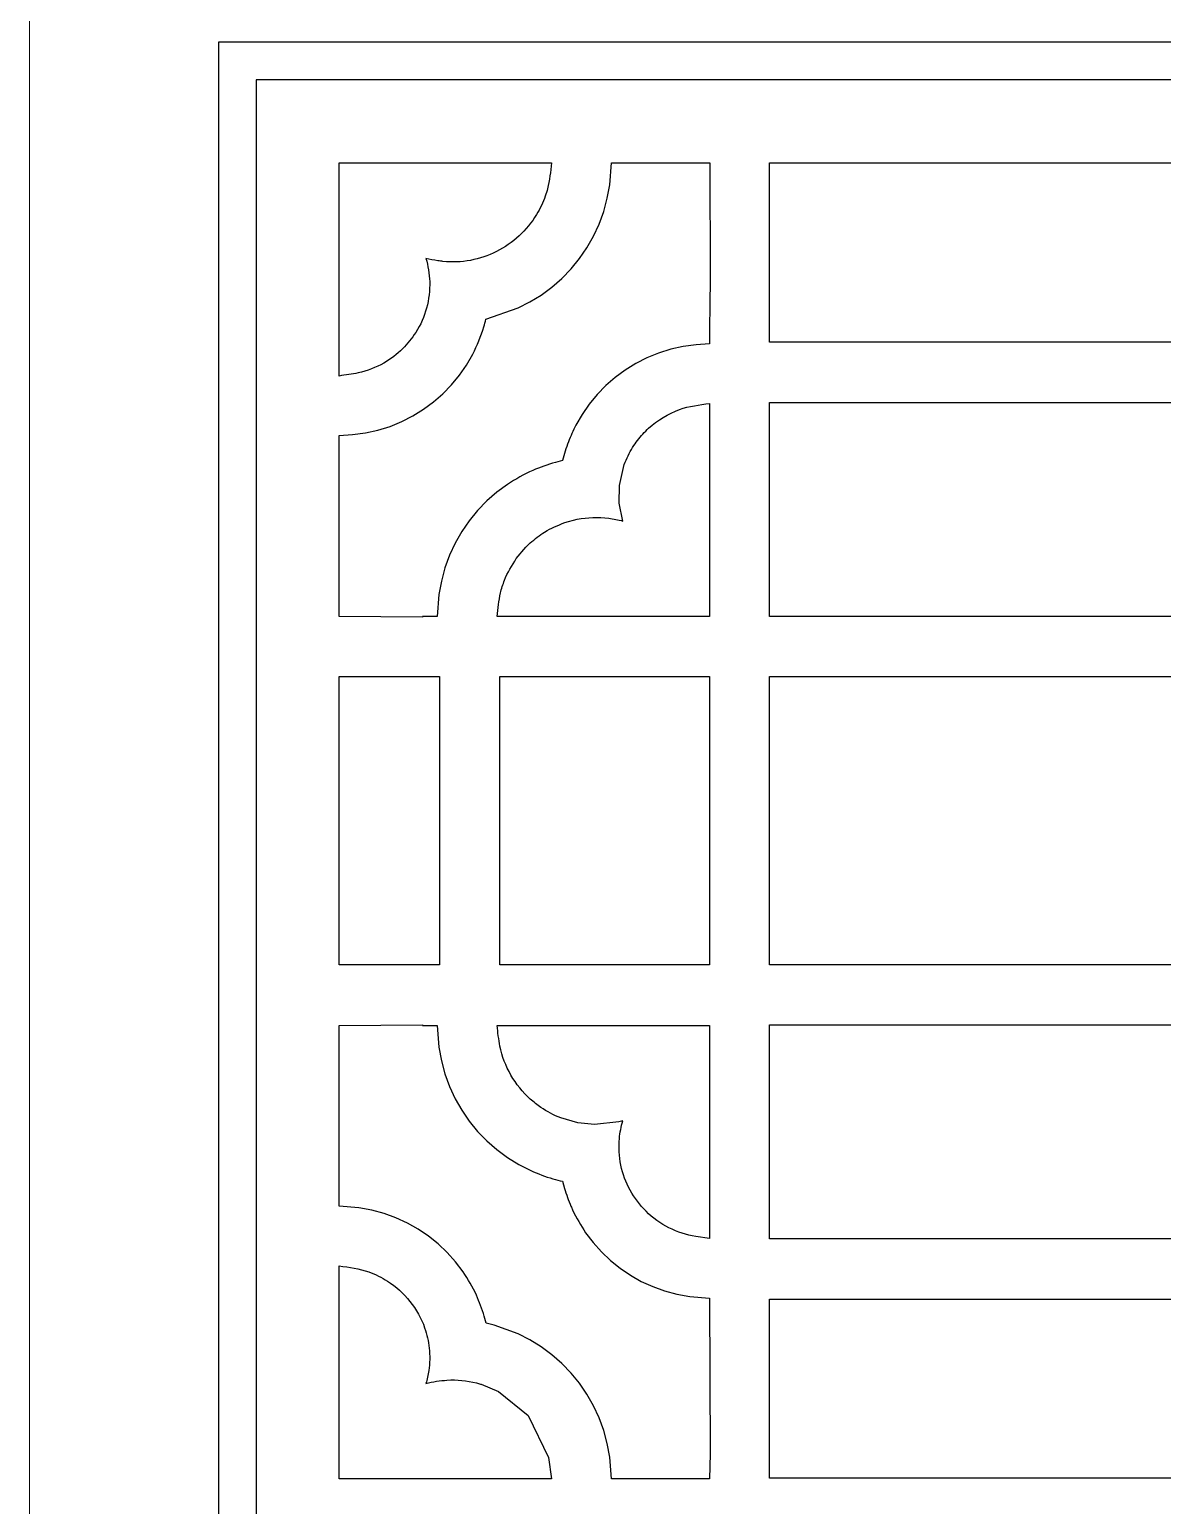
# Model space of a CAD drawing. Header units: centimetres. Extents: x 8.9 to 20.4, y -9.5 to 9.5.
# Drawn here: x 14.934 to 17.648, y 2.737 to 6.273 of the extents above; entities that cross this region are included whole.
import ezdxf

# ---------------------------------------------------------------- set-up
doc = ezdxf.new("R2010")
doc.units = ezdxf.units.CM
doc.header["$MEASUREMENT"] = 0
doc.layers.add('layer 1', color=7, linetype='Continuous')

msp = doc.modelspace()

# ---------------------------------------------------------------- linework, layer by layer
at = {"layer": 'layer 1', "color": 250, "lineweight": 9}
msp.add_open_spline([(20.36245, 9.5), (20.36245, 9.5), (20.36245, -9.5), (20.36245, -9.5), (20.36245, -9.5), (20.36245, -9.5), (14.93387, -9.5), (14.93387, -9.5), (14.93387, -9.5), (14.93387, -9.5), (14.93387, 9.5), (14.93387, 9.5), (14.93387, 9.5), (14.93387, 9.5), (20.36245, 9.5), (20.36245, 9.5)], degree=3, knots=[0, 0, 0, 0, 0.2, 0.2, 0.2, 0.2, 0.4, 0.4, 0.4, 0.4, 0.6, 0.6, 0.6, 0.6, 1, 1, 1, 1], dxfattribs=at)
at = {"layer": 'layer 1', "color": 250}
for points, knots in [([(15.38628, 6.24286), (15.38628, 6.24286), (19.91009, 6.24286), (19.91009, 6.24286), (19.91009, 6.24286), (19.91009, 6.24286), (19.91009, -5.51905), (19.91009, -5.51905), (19.91009, -5.51905), (19.91009, -5.51905), (15.38628, -5.51905), (15.38628, -5.51905), (15.38628, -5.51905), (15.38628, -5.51905), (15.38628, 6.24286), (15.38628, 6.24286)], [0, 0, 0, 0, 0.2, 0.2, 0.2, 0.2, 0.4, 0.4, 0.4, 0.4, 0.6, 0.6, 0.6, 0.6, 1, 1, 1, 1]), ([(15.8926, 5.66909), (15.8926, 5.66909), (15.8926, 5.66909), (15.8926, 5.66909), (15.8926, 5.66909), (15.89195, 5.68795), (15.88864, 5.70675), (15.88362, 5.72492), (15.88362, 5.72492), (15.89302, 5.72226), (15.9026, 5.72046), (15.91223, 5.719), (15.91223, 5.719), (15.91629, 5.71841), (15.92034, 5.71789), (15.92444, 5.71745), (15.92444, 5.71745), (15.96829, 5.71298), (16.01314, 5.72121), (16.05246, 5.74112), (16.05246, 5.74112), (16.09207, 5.76128), (16.12543, 5.79175), (16.14845, 5.8298), (16.14845, 5.8298), (16.15701, 5.84398), (16.16413, 5.85843), (16.16956, 5.87408), (16.16956, 5.87408), (16.17157, 5.87982), (16.17335, 5.8856), (16.17493, 5.89146), (16.17493, 5.89146), (16.18024, 5.91171), (16.18205, 5.93261), (16.18463, 5.95334), (16.18463, 5.95334), (16.18463, 5.95334), (15.67578, 5.95334), (15.67578, 5.95334), (15.67578, 5.95334), (15.67578, 5.95334), (15.67578, 5.44305), (15.67578, 5.44305), (15.67578, 5.44305), (15.69101, 5.44538), (15.70636, 5.44724), (15.72142, 5.45046), (15.72142, 5.45046), (15.7432, 5.45533), (15.76325, 5.46325), (15.78268, 5.47416), (15.78268, 5.47416), (15.79951, 5.48377), (15.81424, 5.49496), (15.82792, 5.50867), (15.82792, 5.50867), (15.83969, 5.52055), (15.85013, 5.53357), (15.85923, 5.54756), (15.85923, 5.54756), (15.88233, 5.5833), (15.8937, 5.62663), (15.8926, 5.66909)], [0, 0, 0, 0, 0.0588235, 0.0588235, 0.0588235, 0.0588235, 0.1176471, 0.1176471, 0.1176471, 0.1176471, 0.1764706, 0.1764706, 0.1764706, 0.1764706, 0.2352941, 0.2352941, 0.2352941, 0.2352941, 0.2941176, 0.2941176, 0.2941176, 0.2941176, 0.3529412, 0.3529412, 0.3529412, 0.3529412, 0.4117647, 0.4117647, 0.4117647, 0.4117647, 0.4705882, 0.4705882, 0.4705882, 0.4705882, 0.5294118, 0.5294118, 0.5294118, 0.5294118, 0.5882353, 0.5882353, 0.5882353, 0.5882353, 0.6470588, 0.6470588, 0.6470588, 0.6470588, 0.7058824, 0.7058824, 0.7058824, 0.7058824, 0.7647059, 0.7647059, 0.7647059, 0.7647059, 0.8235294, 0.8235294, 0.8235294, 0.8235294, 0.8823529, 0.8823529, 0.8823529, 0.8823529, 1, 1, 1, 1]), ([(15.8752, 4.86575), (15.8752, 4.86575), (15.8752, 4.86575), (15.8752, 4.86575), (15.8752, 4.86575), (15.8752, 4.86575), (15.87572, 4.86724), (15.87572, 4.86724), (15.87572, 4.86724), (15.87572, 4.86724), (15.91023, 4.86724), (15.91023, 4.86724), (15.91023, 4.86724), (15.91023, 4.86724), (15.91486, 4.91933), (15.91486, 4.91933), (15.91486, 4.91933), (15.91486, 4.91933), (15.92065, 4.95177), (15.92065, 4.95177), (15.92065, 4.95177), (15.92065, 4.95177), (15.92911, 4.9832), (15.92911, 4.9832), (15.92911, 4.9832), (15.92911, 4.9832), (15.94017, 5.01349), (15.94017, 5.01349), (15.94017, 5.01349), (15.94017, 5.01349), (15.95363, 5.04255), (15.95363, 5.04255), (15.95363, 5.04255), (15.95363, 5.04255), (15.96943, 5.07022), (15.96943, 5.07022), (15.96943, 5.07022), (15.96943, 5.07022), (15.98745, 5.09638), (15.98745, 5.09638), (15.98745, 5.09638), (15.98745, 5.09638), (16.00749, 5.12092), (16.00749, 5.12092), (16.00749, 5.12092), (16.00749, 5.12092), (16.02948, 5.1437), (16.02948, 5.1437), (16.02948, 5.1437), (16.02948, 5.1437), (16.05329, 5.16459), (16.05329, 5.16459), (16.05329, 5.16459), (16.05329, 5.16459), (16.07879, 5.18347), (16.07879, 5.18347), (16.07879, 5.18347), (16.09848, 5.19566), (16.11816, 5.20793), (16.13956, 5.21693), (16.13956, 5.21693), (16.15724, 5.22435), (16.17512, 5.23109), (16.19368, 5.23598), (16.19368, 5.23598), (16.19368, 5.23598), (16.21089, 5.24042), (16.21089, 5.24042), (16.21089, 5.24042), (16.21515, 5.25574), (16.21928, 5.27048), (16.22499, 5.2853), (16.22499, 5.2853), (16.23028, 5.29889), (16.23638, 5.3121), (16.24282, 5.32518), (16.24282, 5.32518), (16.24282, 5.32518), (16.25793, 5.3512), (16.25793, 5.3512), (16.25793, 5.3512), (16.25793, 5.3512), (16.27494, 5.37569), (16.27494, 5.37569), (16.27494, 5.37569), (16.27494, 5.37569), (16.29387, 5.39866), (16.29387, 5.39866), (16.29387, 5.39866), (16.29387, 5.39866), (16.3146, 5.42), (16.3146, 5.42), (16.3146, 5.42), (16.3146, 5.42), (16.337, 5.43959), (16.337, 5.43959), (16.337, 5.43959), (16.337, 5.43959), (16.36097, 5.4573), (16.36097, 5.4573), (16.36097, 5.4573), (16.36097, 5.4573), (16.38638, 5.47305), (16.38638, 5.47305), (16.38638, 5.47305), (16.38638, 5.47305), (16.41309, 5.48669), (16.41309, 5.48669), (16.41309, 5.48669), (16.41309, 5.48669), (16.44105, 5.49812), (16.44105, 5.49812), (16.44105, 5.49812), (16.44105, 5.49812), (16.47007, 5.50723), (16.47007, 5.50723), (16.47007, 5.50723), (16.47007, 5.50723), (16.5001, 5.51389), (16.5001, 5.51389), (16.5001, 5.51389), (16.5001, 5.51389), (16.53117, 5.51803), (16.53117, 5.51803), (16.53117, 5.51803), (16.53117, 5.51803), (16.56277, 5.52013), (16.56277, 5.52013), (16.56277, 5.52013), (16.56311, 5.57305), (16.5638, 5.62594), (16.56456, 5.67886), (16.56456, 5.67886), (16.56456, 5.67886), (16.56356, 5.95334), (16.56356, 5.95334), (16.56356, 5.95334), (16.56356, 5.95334), (16.32845, 5.95334), (16.32845, 5.95334), (16.32845, 5.95334), (16.32845, 5.95334), (16.3238, 5.90124), (16.3238, 5.90124), (16.3238, 5.90124), (16.3238, 5.90124), (16.31803, 5.86881), (16.31803, 5.86881), (16.31803, 5.86881), (16.31803, 5.86881), (16.30955, 5.83737), (16.30955, 5.83737), (16.30955, 5.83737), (16.30955, 5.83737), (16.29851, 5.80708), (16.29851, 5.80708), (16.29851, 5.80708), (16.29851, 5.80708), (16.28505, 5.77802), (16.28505, 5.77802), (16.28505, 5.77802), (16.28505, 5.77802), (16.26923, 5.75036), (16.26923, 5.75036), (16.26923, 5.75036), (16.26923, 5.75036), (16.25123, 5.72419), (16.25123, 5.72419), (16.25123, 5.72419), (16.25123, 5.72419), (16.23119, 5.69966), (16.23119, 5.69966), (16.23119, 5.69966), (16.23119, 5.69966), (16.20917, 5.67687), (16.20917, 5.67687), (16.20917, 5.67687), (16.20917, 5.67687), (16.18539, 5.65599), (16.18539, 5.65599), (16.18539, 5.65599), (16.18539, 5.65599), (16.15989, 5.6371), (16.15989, 5.6371), (16.15989, 5.6371), (16.15989, 5.6371), (16.13282, 5.62035), (16.13282, 5.62035), (16.13282, 5.62035), (16.13282, 5.62035), (16.10479, 5.6061), (16.10479, 5.6061), (16.10479, 5.6061), (16.10479, 5.6061), (16.02741, 5.57907), (16.02741, 5.57907), (16.02741, 5.57907), (16.02577, 5.57304), (16.02417, 5.56699), (16.02243, 5.561), (16.02243, 5.561), (16.01581, 5.53827), (16.00637, 5.5166), (15.99586, 5.49543), (15.99586, 5.49543), (15.99586, 5.49543), (15.98075, 5.46938), (15.98075, 5.46938), (15.98075, 5.46938), (15.98075, 5.46938), (15.96371, 5.44488), (15.96371, 5.44488), (15.96371, 5.44488), (15.96371, 5.44488), (15.94479, 5.42191), (15.94479, 5.42191), (15.94479, 5.42191), (15.94479, 5.42191), (15.92406, 5.40057), (15.92406, 5.40057), (15.92406, 5.40057), (15.92406, 5.40057), (15.90165, 5.38098), (15.90165, 5.38098), (15.90165, 5.38098), (15.90165, 5.38098), (15.8777, 5.36327), (15.8777, 5.36327), (15.8777, 5.36327), (15.8777, 5.36327), (15.85232, 5.34753), (15.85232, 5.34753), (15.85232, 5.34753), (15.85232, 5.34753), (15.82561, 5.33388), (15.82561, 5.33388), (15.82561, 5.33388), (15.82561, 5.33388), (15.79765, 5.32244), (15.79765, 5.32244), (15.79765, 5.32244), (15.79765, 5.32244), (15.76861, 5.31334), (15.76861, 5.31334), (15.76861, 5.31334), (15.76861, 5.31334), (15.73858, 5.30668), (15.73858, 5.30668), (15.73858, 5.30668), (15.73858, 5.30668), (15.70748, 5.30255), (15.70748, 5.30255), (15.70748, 5.30255), (15.70748, 5.30255), (15.67578, 5.30041), (15.67578, 5.30041), (15.67578, 5.30041), (15.67578, 5.30041), (15.67578, 4.86724), (15.67578, 4.86724), (15.67578, 4.86724), (15.67578, 4.86724), (15.8752, 4.86575), (15.8752, 4.86575)], [0, 0, 0, 0, 0.0149254, 0.0149254, 0.0149254, 0.0149254, 0.0298507, 0.0298507, 0.0298507, 0.0298507, 0.0447761, 0.0447761, 0.0447761, 0.0447761, 0.0597015, 0.0597015, 0.0597015, 0.0597015, 0.0746269, 0.0746269, 0.0746269, 0.0746269, 0.0895522, 0.0895522, 0.0895522, 0.0895522, 0.1044776, 0.1044776, 0.1044776, 0.1044776, 0.119403, 0.119403, 0.119403, 0.119403, 0.1343284, 0.1343284, 0.1343284, 0.1343284, 0.1492537, 0.1492537, 0.1492537, 0.1492537, 0.1641791, 0.1641791, 0.1641791, 0.1641791, 0.1791045, 0.1791045, 0.1791045, 0.1791045, 0.1940299, 0.1940299, 0.1940299, 0.1940299, 0.2089552, 0.2089552, 0.2089552, 0.2089552, 0.2238806, 0.2238806, 0.2238806, 0.2238806, 0.238806, 0.238806, 0.238806, 0.238806, 0.2537313, 0.2537313, 0.2537313, 0.2537313, 0.2686567, 0.2686567, 0.2686567, 0.2686567, 0.2835821, 0.2835821, 0.2835821, 0.2835821, 0.2985075, 0.2985075, 0.2985075, 0.2985075, 0.3134328, 0.3134328, 0.3134328, 0.3134328, 0.3283582, 0.3283582, 0.3283582, 0.3283582, 0.3432836, 0.3432836, 0.3432836, 0.3432836, 0.358209, 0.358209, 0.358209, 0.358209, 0.3731343, 0.3731343, 0.3731343, 0.3731343, 0.3880597, 0.3880597, 0.3880597, 0.3880597, 0.4029851, 0.4029851, 0.4029851, 0.4029851, 0.4179104, 0.4179104, 0.4179104, 0.4179104, 0.4328358, 0.4328358, 0.4328358, 0.4328358, 0.4477612, 0.4477612, 0.4477612, 0.4477612, 0.4626866, 0.4626866, 0.4626866, 0.4626866, 0.4776119, 0.4776119, 0.4776119, 0.4776119, 0.4925373, 0.4925373, 0.4925373, 0.4925373, 0.5074627, 0.5074627, 0.5074627, 0.5074627, 0.5223881, 0.5223881, 0.5223881, 0.5223881, 0.5373134, 0.5373134, 0.5373134, 0.5373134, 0.5522388, 0.5522388, 0.5522388, 0.5522388, 0.5671642, 0.5671642, 0.5671642, 0.5671642, 0.5820896, 0.5820896, 0.5820896, 0.5820896, 0.5970149, 0.5970149, 0.5970149, 0.5970149, 0.6119403, 0.6119403, 0.6119403, 0.6119403, 0.6268657, 0.6268657, 0.6268657, 0.6268657, 0.641791, 0.641791, 0.641791, 0.641791, 0.6567164, 0.6567164, 0.6567164, 0.6567164, 0.6716418, 0.6716418, 0.6716418, 0.6716418, 0.6865672, 0.6865672, 0.6865672, 0.6865672, 0.7014925, 0.7014925, 0.7014925, 0.7014925, 0.7164179, 0.7164179, 0.7164179, 0.7164179, 0.7313433, 0.7313433, 0.7313433, 0.7313433, 0.7462687, 0.7462687, 0.7462687, 0.7462687, 0.761194, 0.761194, 0.761194, 0.761194, 0.7761194, 0.7761194, 0.7761194, 0.7761194, 0.7910448, 0.7910448, 0.7910448, 0.7910448, 0.8059701, 0.8059701, 0.8059701, 0.8059701, 0.8208955, 0.8208955, 0.8208955, 0.8208955, 0.8358209, 0.8358209, 0.8358209, 0.8358209, 0.8507463, 0.8507463, 0.8507463, 0.8507463, 0.8656716, 0.8656716, 0.8656716, 0.8656716, 0.880597, 0.880597, 0.880597, 0.880597, 0.8955224, 0.8955224, 0.8955224, 0.8955224, 0.9104478, 0.9104478, 0.9104478, 0.9104478, 0.9253731, 0.9253731, 0.9253731, 0.9253731, 0.9402985, 0.9402985, 0.9402985, 0.9402985, 0.9552239, 0.9552239, 0.9552239, 0.9552239, 0.9701493, 0.9701493, 0.9701493, 0.9701493, 1, 1, 1, 1]), ([(16.70707, 5.52417), (16.70707, 5.52417), (16.70707, 5.52417), (16.70707, 5.52417), (16.70707, 5.52417), (16.70707, 5.52417), (18.58928, 5.52417), (18.58928, 5.52417), (18.58928, 5.52417), (18.58928, 5.52417), (18.58928, 5.95334), (18.58928, 5.95334), (18.58928, 5.95334), (18.58928, 5.95334), (16.70707, 5.95334), (16.70707, 5.95334), (16.70707, 5.95334), (16.70707, 5.95334), (16.70707, 5.52417), (16.70707, 5.52417)], [0, 0, 0, 0, 0.1666667, 0.1666667, 0.1666667, 0.1666667, 0.3333333, 0.3333333, 0.3333333, 0.3333333, 0.5, 0.5, 0.5, 0.5, 0.6666667, 0.6666667, 0.6666667, 0.6666667, 1, 1, 1, 1]), ([(16.39067, 5.28889), (16.39067, 5.28889), (16.39067, 5.28889), (16.39067, 5.28889), (16.39067, 5.28889), (16.38647, 5.28335), (16.38247, 5.27771), (16.37871, 5.2719), (16.37871, 5.2719), (16.3705, 5.25902), (16.3644, 5.24547), (16.35869, 5.23138), (16.35869, 5.23138), (16.35869, 5.23138), (16.34692, 5.18039), (16.34692, 5.18039), (16.34692, 5.18039), (16.34692, 5.18039), (16.3468, 5.13858), (16.3468, 5.13858), (16.3468, 5.13858), (16.3468, 5.13858), (16.35506, 5.09555), (16.35506, 5.09555), (16.35506, 5.09555), (16.34417, 5.09881), (16.33278, 5.10071), (16.32149, 5.1022), (16.32149, 5.1022), (16.29629, 5.10542), (16.27101, 5.10488), (16.24601, 5.09997), (16.24601, 5.09997), (16.24601, 5.09997), (16.21641, 5.09208), (16.21641, 5.09208), (16.21641, 5.09208), (16.19973, 5.08489), (16.18317, 5.07888), (16.16789, 5.06925), (16.16789, 5.06925), (16.15569, 5.06149), (16.1444, 5.05264), (16.13348, 5.04318), (16.13348, 5.04318), (16.13348, 5.04318), (16.12266, 5.03302), (16.12266, 5.03302), (16.12266, 5.03302), (16.12266, 5.03302), (16.09998, 5.00588), (16.09998, 5.00588), (16.09998, 5.00588), (16.09007, 4.98884), (16.07865, 4.9723), (16.07176, 4.95379), (16.07176, 4.95379), (16.06814, 4.94389), (16.06444, 4.9336), (16.06223, 4.9233), (16.06223, 4.9233), (16.05832, 4.90474), (16.05636, 4.88607), (16.05394, 4.86724), (16.05394, 4.86724), (16.05394, 4.86724), (16.56287, 4.86724), (16.56287, 4.86724), (16.56287, 4.86724), (16.56287, 4.86724), (16.56287, 5.37758), (16.56287, 5.37758), (16.56287, 5.37758), (16.53894, 5.37389), (16.51428, 5.37125), (16.49143, 5.36276), (16.49143, 5.36276), (16.46378, 5.35226), (16.43876, 5.33828), (16.41702, 5.31802), (16.41702, 5.31802), (16.40749, 5.30893), (16.3988, 5.29927), (16.39067, 5.28889)], [0, 0, 0, 0, 0.0454545, 0.0454545, 0.0454545, 0.0454545, 0.0909091, 0.0909091, 0.0909091, 0.0909091, 0.1363636, 0.1363636, 0.1363636, 0.1363636, 0.1818182, 0.1818182, 0.1818182, 0.1818182, 0.2272727, 0.2272727, 0.2272727, 0.2272727, 0.2727273, 0.2727273, 0.2727273, 0.2727273, 0.3181818, 0.3181818, 0.3181818, 0.3181818, 0.3636364, 0.3636364, 0.3636364, 0.3636364, 0.4090909, 0.4090909, 0.4090909, 0.4090909, 0.4545455, 0.4545455, 0.4545455, 0.4545455, 0.5, 0.5, 0.5, 0.5, 0.5454545, 0.5454545, 0.5454545, 0.5454545, 0.5909091, 0.5909091, 0.5909091, 0.5909091, 0.6363636, 0.6363636, 0.6363636, 0.6363636, 0.6818182, 0.6818182, 0.6818182, 0.6818182, 0.7272727, 0.7272727, 0.7272727, 0.7272727, 0.7727273, 0.7727273, 0.7727273, 0.7727273, 0.8181818, 0.8181818, 0.8181818, 0.8181818, 0.8636364, 0.8636364, 0.8636364, 0.8636364, 0.9090909, 0.9090909, 0.9090909, 0.9090909, 1, 1, 1, 1]), ([(18.58928, 5.37997), (18.58928, 5.37997), (18.58928, 5.37997), (18.58928, 5.37997), (18.58928, 5.37997), (18.58928, 5.37997), (16.70707, 5.37997), (16.70707, 5.37997), (16.70707, 5.37997), (16.70707, 5.37997), (16.70707, 4.86724), (16.70707, 4.86724), (16.70707, 4.86724), (16.70707, 4.86724), (18.58928, 4.86724), (18.58928, 4.86724), (18.58928, 4.86724), (18.58928, 4.86724), (18.58928, 5.37997), (18.58928, 5.37997)], [0, 0, 0, 0, 0.1666667, 0.1666667, 0.1666667, 0.1666667, 0.3333333, 0.3333333, 0.3333333, 0.3333333, 0.5, 0.5, 0.5, 0.5, 0.6666667, 0.6666667, 0.6666667, 0.6666667, 1, 1, 1, 1]), ([(15.67578, 4.03286), (15.67578, 4.03286), (15.67578, 4.03286), (15.67578, 4.03286), (15.67578, 4.03286), (15.67578, 4.03286), (15.91638, 4.03286), (15.91638, 4.03286), (15.91638, 4.03286), (15.91638, 4.03286), (15.91638, 4.72303), (15.91638, 4.72303), (15.91638, 4.72303), (15.91638, 4.72303), (15.67578, 4.72303), (15.67578, 4.72303), (15.67578, 4.72303), (15.67578, 4.72303), (15.67578, 4.03286), (15.67578, 4.03286)], [0, 0, 0, 0, 0.1666667, 0.1666667, 0.1666667, 0.1666667, 0.3333333, 0.3333333, 0.3333333, 0.3333333, 0.5, 0.5, 0.5, 0.5, 0.6666667, 0.6666667, 0.6666667, 0.6666667, 1, 1, 1, 1]), ([(16.06058, 4.03286), (16.06058, 4.03286), (16.06058, 4.03286), (16.06058, 4.03286), (16.06058, 4.03286), (16.06058, 4.03286), (16.56287, 4.03286), (16.56287, 4.03286), (16.56287, 4.03286), (16.56287, 4.03286), (16.56287, 4.72303), (16.56287, 4.72303), (16.56287, 4.72303), (16.56287, 4.72303), (16.06058, 4.72303), (16.06058, 4.72303), (16.06058, 4.72303), (16.06058, 4.72303), (16.06058, 4.03286), (16.06058, 4.03286)], [0, 0, 0, 0, 0.1666667, 0.1666667, 0.1666667, 0.1666667, 0.3333333, 0.3333333, 0.3333333, 0.3333333, 0.5, 0.5, 0.5, 0.5, 0.6666667, 0.6666667, 0.6666667, 0.6666667, 1, 1, 1, 1]), ([(16.70707, 4.03286), (16.70707, 4.03286), (16.70707, 4.03286), (16.70707, 4.03286), (16.70707, 4.03286), (16.70707, 4.03286), (18.58928, 4.03286), (18.58928, 4.03286), (18.58928, 4.03286), (18.58928, 4.03286), (18.58928, 4.72303), (18.58928, 4.72303), (18.58928, 4.72303), (18.58928, 4.72303), (16.70707, 4.72303), (16.70707, 4.72303), (16.70707, 4.72303), (16.70707, 4.72303), (16.70707, 4.03286), (16.70707, 4.03286)], [0, 0, 0, 0, 0.1666667, 0.1666667, 0.1666667, 0.1666667, 0.3333333, 0.3333333, 0.3333333, 0.3333333, 0.5, 0.5, 0.5, 0.5, 0.6666667, 0.6666667, 0.6666667, 0.6666667, 1, 1, 1, 1]), ([(16.23109, 3.45417), (16.23109, 3.45417), (16.23109, 3.45417), (16.23109, 3.45417), (16.23109, 3.45417), (16.22514, 3.46822), (16.21975, 3.48242), (16.21555, 3.49714), (16.21555, 3.49714), (16.21555, 3.49714), (16.21093, 3.51399), (16.21093, 3.51399), (16.21093, 3.51399), (16.20323, 3.51596), (16.19554, 3.51783), (16.18788, 3.51998), (16.18788, 3.51998), (16.16961, 3.52522), (16.15198, 3.53212), (16.1345, 3.53961), (16.1345, 3.53961), (16.1345, 3.53961), (16.10584, 3.55418), (16.10584, 3.55418), (16.10584, 3.55418), (16.10584, 3.55418), (16.07879, 3.57092), (16.07879, 3.57092), (16.07879, 3.57092), (16.07879, 3.57092), (16.05329, 3.58981), (16.05329, 3.58981), (16.05329, 3.58981), (16.05329, 3.58981), (16.02948, 3.61071), (16.02948, 3.61071), (16.02948, 3.61071), (16.02948, 3.61071), (16.00749, 3.63348), (16.00749, 3.63348), (16.00749, 3.63348), (16.00749, 3.63348), (15.98745, 3.65802), (15.98745, 3.65802), (15.98745, 3.65802), (15.98745, 3.65802), (15.96943, 3.68419), (15.96943, 3.68419), (15.96943, 3.68419), (15.96943, 3.68419), (15.95363, 3.71186), (15.95363, 3.71186), (15.95363, 3.71186), (15.95363, 3.71186), (15.94017, 3.7409), (15.94017, 3.7409), (15.94017, 3.7409), (15.94017, 3.7409), (15.92911, 3.77121), (15.92911, 3.77121), (15.92911, 3.77121), (15.92911, 3.77121), (15.92065, 3.80263), (15.92065, 3.80263), (15.92065, 3.80263), (15.92065, 3.80263), (15.91486, 3.83508), (15.91486, 3.83508), (15.91486, 3.83508), (15.91486, 3.83508), (15.91023, 3.88717), (15.91023, 3.88717), (15.91023, 3.88717), (15.91023, 3.88717), (15.87572, 3.88717), (15.87572, 3.88717), (15.87572, 3.88717), (15.87572, 3.88717), (15.8752, 3.88866), (15.8752, 3.88866), (15.8752, 3.88866), (15.8752, 3.88866), (15.67578, 3.88717), (15.67578, 3.88717), (15.67578, 3.88717), (15.67578, 3.88717), (15.67578, 3.45446), (15.67578, 3.45446), (15.67578, 3.45446), (15.67578, 3.45446), (15.72321, 3.4501), (15.72321, 3.4501), (15.72321, 3.4501), (15.72321, 3.4501), (15.75371, 3.44469), (15.75371, 3.44469), (15.75371, 3.44469), (15.75371, 3.44469), (15.78326, 3.4368), (15.78326, 3.4368), (15.78326, 3.4368), (15.78326, 3.4368), (15.81177, 3.42653), (15.81177, 3.42653), (15.81177, 3.42653), (15.81177, 3.42653), (15.8391, 3.41397), (15.8391, 3.41397), (15.8391, 3.41397), (15.8391, 3.41397), (15.8652, 3.39926), (15.8652, 3.39926), (15.8652, 3.39926), (15.8652, 3.39926), (15.88988, 3.38251), (15.88988, 3.38251), (15.88988, 3.38251), (15.88988, 3.38251), (15.91307, 3.36384), (15.91307, 3.36384), (15.91307, 3.36384), (15.91307, 3.36384), (15.93464, 3.34337), (15.93464, 3.34337), (15.93464, 3.34337), (15.93464, 3.34337), (15.95449, 3.32121), (15.95449, 3.32121), (15.95449, 3.32121), (15.95449, 3.32121), (15.97248, 3.29746), (15.97248, 3.29746), (15.97248, 3.29746), (15.98413, 3.27913), (15.99584, 3.26084), (16.0046, 3.24091), (16.0046, 3.24091), (16.01171, 3.22469), (16.01821, 3.20833), (16.02305, 3.19129), (16.02305, 3.19129), (16.02305, 3.19129), (16.02772, 3.17425), (16.02772, 3.17425), (16.02772, 3.17425), (16.02772, 3.17425), (16.04693, 3.16931), (16.04693, 3.16931), (16.04693, 3.16931), (16.04693, 3.16931), (16.10417, 3.14862), (16.10417, 3.14862), (16.10417, 3.14862), (16.10417, 3.14862), (16.13282, 3.13405), (16.13282, 3.13405), (16.13282, 3.13405), (16.13282, 3.13405), (16.15989, 3.11731), (16.15989, 3.11731), (16.15989, 3.11731), (16.15989, 3.11731), (16.18539, 3.09842), (16.18539, 3.09842), (16.18539, 3.09842), (16.18539, 3.09842), (16.20917, 3.07752), (16.20917, 3.07752), (16.20917, 3.07752), (16.20917, 3.07752), (16.23119, 3.05475), (16.23119, 3.05475), (16.23119, 3.05475), (16.23119, 3.05475), (16.25123, 3.03022), (16.25123, 3.03022), (16.25123, 3.03022), (16.25123, 3.03022), (16.26923, 3.00405), (16.26923, 3.00405), (16.26923, 3.00405), (16.26923, 3.00405), (16.28505, 2.97637), (16.28505, 2.97637), (16.28505, 2.97637), (16.28505, 2.97637), (16.29851, 2.94732), (16.29851, 2.94732), (16.29851, 2.94732), (16.29851, 2.94732), (16.30955, 2.91702), (16.30955, 2.91702), (16.30955, 2.91702), (16.30955, 2.91702), (16.31803, 2.8856), (16.31803, 2.8856), (16.31803, 2.8856), (16.31803, 2.8856), (16.3238, 2.85316), (16.3238, 2.85316), (16.3238, 2.85316), (16.3238, 2.85316), (16.32845, 2.80107), (16.32845, 2.80107), (16.32845, 2.80107), (16.32845, 2.80107), (16.56302, 2.80107), (16.56302, 2.80107), (16.56302, 2.80107), (16.56302, 2.80107), (16.56473, 2.86111), (16.56473, 2.86111), (16.56473, 2.86111), (16.56473, 2.86111), (16.56277, 3.23378), (16.56277, 3.23378), (16.56277, 3.23378), (16.56277, 3.23378), (16.51544, 3.23812), (16.51544, 3.23812), (16.51544, 3.23812), (16.51544, 3.23812), (16.48495, 3.24353), (16.48495, 3.24353), (16.48495, 3.24353), (16.48495, 3.24353), (16.45542, 3.25143), (16.45542, 3.25143), (16.45542, 3.25143), (16.45542, 3.25143), (16.42692, 3.26171), (16.42692, 3.26171), (16.42692, 3.26171), (16.42692, 3.26171), (16.39958, 3.27427), (16.39958, 3.27427), (16.39958, 3.27427), (16.39958, 3.27427), (16.37349, 3.28898), (16.37349, 3.28898), (16.37349, 3.28898), (16.37349, 3.28898), (16.3488, 3.30572), (16.3488, 3.30572), (16.3488, 3.30572), (16.3488, 3.30572), (16.32561, 3.32439), (16.32561, 3.32439), (16.32561, 3.32439), (16.32561, 3.32439), (16.30401, 3.34486), (16.30401, 3.34486), (16.30401, 3.34486), (16.30401, 3.34486), (16.28419, 3.36703), (16.28419, 3.36703), (16.28419, 3.36703), (16.28419, 3.36703), (16.26618, 3.39077), (16.26618, 3.39077), (16.26618, 3.39077), (16.25493, 3.4085), (16.24337, 3.42629), (16.23484, 3.44558), (16.23484, 3.44558), (16.23357, 3.44843), (16.23234, 3.45129), (16.23109, 3.45417)], [0, 0, 0, 0, 0.0147059, 0.0147059, 0.0147059, 0.0147059, 0.0294118, 0.0294118, 0.0294118, 0.0294118, 0.0441176, 0.0441176, 0.0441176, 0.0441176, 0.0588235, 0.0588235, 0.0588235, 0.0588235, 0.0735294, 0.0735294, 0.0735294, 0.0735294, 0.0882353, 0.0882353, 0.0882353, 0.0882353, 0.1029412, 0.1029412, 0.1029412, 0.1029412, 0.1176471, 0.1176471, 0.1176471, 0.1176471, 0.1323529, 0.1323529, 0.1323529, 0.1323529, 0.1470588, 0.1470588, 0.1470588, 0.1470588, 0.1617647, 0.1617647, 0.1617647, 0.1617647, 0.1764706, 0.1764706, 0.1764706, 0.1764706, 0.1911765, 0.1911765, 0.1911765, 0.1911765, 0.2058824, 0.2058824, 0.2058824, 0.2058824, 0.2205882, 0.2205882, 0.2205882, 0.2205882, 0.2352941, 0.2352941, 0.2352941, 0.2352941, 0.25, 0.25, 0.25, 0.25, 0.2647059, 0.2647059, 0.2647059, 0.2647059, 0.2794118, 0.2794118, 0.2794118, 0.2794118, 0.2941176, 0.2941176, 0.2941176, 0.2941176, 0.3088235, 0.3088235, 0.3088235, 0.3088235, 0.3235294, 0.3235294, 0.3235294, 0.3235294, 0.3382353, 0.3382353, 0.3382353, 0.3382353, 0.3529412, 0.3529412, 0.3529412, 0.3529412, 0.3676471, 0.3676471, 0.3676471, 0.3676471, 0.3823529, 0.3823529, 0.3823529, 0.3823529, 0.3970588, 0.3970588, 0.3970588, 0.3970588, 0.4117647, 0.4117647, 0.4117647, 0.4117647, 0.4264706, 0.4264706, 0.4264706, 0.4264706, 0.4411765, 0.4411765, 0.4411765, 0.4411765, 0.4558824, 0.4558824, 0.4558824, 0.4558824, 0.4705882, 0.4705882, 0.4705882, 0.4705882, 0.4852941, 0.4852941, 0.4852941, 0.4852941, 0.5, 0.5, 0.5, 0.5, 0.5147059, 0.5147059, 0.5147059, 0.5147059, 0.5294118, 0.5294118, 0.5294118, 0.5294118, 0.5441176, 0.5441176, 0.5441176, 0.5441176, 0.5588235, 0.5588235, 0.5588235, 0.5588235, 0.5735294, 0.5735294, 0.5735294, 0.5735294, 0.5882353, 0.5882353, 0.5882353, 0.5882353, 0.6029412, 0.6029412, 0.6029412, 0.6029412, 0.6176471, 0.6176471, 0.6176471, 0.6176471, 0.6323529, 0.6323529, 0.6323529, 0.6323529, 0.6470588, 0.6470588, 0.6470588, 0.6470588, 0.6617647, 0.6617647, 0.6617647, 0.6617647, 0.6764706, 0.6764706, 0.6764706, 0.6764706, 0.6911765, 0.6911765, 0.6911765, 0.6911765, 0.7058824, 0.7058824, 0.7058824, 0.7058824, 0.7205882, 0.7205882, 0.7205882, 0.7205882, 0.7352941, 0.7352941, 0.7352941, 0.7352941, 0.75, 0.75, 0.75, 0.75, 0.7647059, 0.7647059, 0.7647059, 0.7647059, 0.7794118, 0.7794118, 0.7794118, 0.7794118, 0.7941176, 0.7941176, 0.7941176, 0.7941176, 0.8088235, 0.8088235, 0.8088235, 0.8088235, 0.8235294, 0.8235294, 0.8235294, 0.8235294, 0.8382353, 0.8382353, 0.8382353, 0.8382353, 0.8529412, 0.8529412, 0.8529412, 0.8529412, 0.8676471, 0.8676471, 0.8676471, 0.8676471, 0.8823529, 0.8823529, 0.8823529, 0.8823529, 0.8970588, 0.8970588, 0.8970588, 0.8970588, 0.9117647, 0.9117647, 0.9117647, 0.9117647, 0.9264706, 0.9264706, 0.9264706, 0.9264706, 0.9411765, 0.9411765, 0.9411765, 0.9411765, 0.9558824, 0.9558824, 0.9558824, 0.9558824, 0.9705882, 0.9705882, 0.9705882, 0.9705882, 1, 1, 1, 1]), ([(16.13365, 3.71105), (16.13365, 3.71105), (16.13365, 3.71105), (16.13365, 3.71105), (16.13365, 3.71105), (16.14173, 3.70392), (16.15016, 3.6973), (16.15894, 3.69111), (16.15894, 3.69111), (16.17371, 3.68077), (16.18975, 3.67233), (16.20655, 3.66582), (16.20655, 3.66582), (16.20655, 3.66582), (16.24711, 3.65414), (16.24711, 3.65414), (16.24711, 3.65414), (16.24711, 3.65414), (16.28703, 3.64987), (16.28703, 3.64987), (16.28703, 3.64987), (16.28703, 3.64987), (16.34577, 3.65628), (16.34577, 3.65628), (16.34577, 3.65628), (16.34577, 3.65628), (16.35509, 3.65888), (16.35509, 3.65888), (16.35509, 3.65888), (16.35125, 3.64489), (16.34849, 3.63078), (16.34705, 3.61634), (16.34705, 3.61634), (16.3431, 3.57365), (16.35197, 3.53008), (16.37272, 3.49254), (16.37272, 3.49254), (16.38323, 3.47403), (16.39608, 3.45752), (16.41092, 3.44233), (16.41092, 3.44233), (16.44286, 3.41011), (16.48537, 3.38895), (16.5301, 3.38186), (16.5301, 3.38186), (16.5301, 3.38186), (16.56287, 3.37704), (16.56287, 3.37704), (16.56287, 3.37704), (16.56287, 3.37704), (16.56287, 3.88717), (16.56287, 3.88717), (16.56287, 3.88717), (16.56287, 3.88717), (16.05391, 3.88717), (16.05391, 3.88717), (16.05391, 3.88717), (16.05603, 3.87067), (16.05773, 3.85402), (16.06092, 3.83769), (16.06092, 3.83769), (16.07074, 3.78944), (16.09693, 3.74382), (16.13365, 3.71105)], [0, 0, 0, 0, 0.0588235, 0.0588235, 0.0588235, 0.0588235, 0.1176471, 0.1176471, 0.1176471, 0.1176471, 0.1764706, 0.1764706, 0.1764706, 0.1764706, 0.2352941, 0.2352941, 0.2352941, 0.2352941, 0.2941176, 0.2941176, 0.2941176, 0.2941176, 0.3529412, 0.3529412, 0.3529412, 0.3529412, 0.4117647, 0.4117647, 0.4117647, 0.4117647, 0.4705882, 0.4705882, 0.4705882, 0.4705882, 0.5294118, 0.5294118, 0.5294118, 0.5294118, 0.5882353, 0.5882353, 0.5882353, 0.5882353, 0.6470588, 0.6470588, 0.6470588, 0.6470588, 0.7058824, 0.7058824, 0.7058824, 0.7058824, 0.7647059, 0.7647059, 0.7647059, 0.7647059, 0.8235294, 0.8235294, 0.8235294, 0.8235294, 0.8823529, 0.8823529, 0.8823529, 0.8823529, 1, 1, 1, 1]), ([(18.58928, 3.88866), (18.58928, 3.88866), (18.58928, 3.88866), (18.58928, 3.88866), (18.58928, 3.88866), (18.58928, 3.88866), (16.70707, 3.88866), (16.70707, 3.88866), (16.70707, 3.88866), (16.70707, 3.88866), (16.70707, 3.37594), (16.70707, 3.37594), (16.70707, 3.37594), (16.70707, 3.37594), (18.58928, 3.37594), (18.58928, 3.37594), (18.58928, 3.37594), (18.58928, 3.37594), (18.58928, 3.88866), (18.58928, 3.88866)], [0, 0, 0, 0, 0.1666667, 0.1666667, 0.1666667, 0.1666667, 0.3333333, 0.3333333, 0.3333333, 0.3333333, 0.5, 0.5, 0.5, 0.5, 0.6666667, 0.6666667, 0.6666667, 0.6666667, 1, 1, 1, 1]), ([(16.01418, 3.0283), (16.01418, 3.0283), (16.01418, 3.0283), (16.01418, 3.0283), (16.01418, 3.0283), (16.01104, 3.02922), (16.00789, 3.03009), (16.0047, 3.03091), (16.0047, 3.03091), (15.98163, 3.03683), (15.9578, 3.03936), (15.93399, 3.03769), (15.93399, 3.03769), (15.91719, 3.03642), (15.89987, 3.03418), (15.88364, 3.02945), (15.88364, 3.02945), (15.88626, 3.03971), (15.88862, 3.05003), (15.89024, 3.0605), (15.89024, 3.0605), (15.89289, 3.07824), (15.89345, 3.09649), (15.89152, 3.11434), (15.89152, 3.11434), (15.88964, 3.1308), (15.88583, 3.14716), (15.88054, 3.16285), (15.88054, 3.16285), (15.86457, 3.20865), (15.83235, 3.24895), (15.79146, 3.27496), (15.79146, 3.27496), (15.77735, 3.28377), (15.76248, 3.29091), (15.74694, 3.29675), (15.74694, 3.29675), (15.72416, 3.30511), (15.69959, 3.30773), (15.67578, 3.31139), (15.67578, 3.31139), (15.67578, 3.31139), (15.67578, 2.80107), (15.67578, 2.80107), (15.67578, 2.80107), (15.67578, 2.80107), (16.18468, 2.80107), (16.18468, 2.80107), (16.18468, 2.80107), (16.18468, 2.80107), (16.17747, 2.85207), (16.17747, 2.85207), (16.17747, 2.85207), (16.17747, 2.85207), (16.12826, 2.95308), (16.12826, 2.95308), (16.12826, 2.95308), (16.12826, 2.95308), (16.05744, 3.01076), (16.05744, 3.01076), (16.05744, 3.01076), (16.05744, 3.01076), (16.01552, 3.02791), (16.01552, 3.02791), (16.01552, 3.02791), (16.01552, 3.02791), (16.01418, 3.0283), (16.01418, 3.0283)], [0, 0, 0, 0, 0.0555556, 0.0555556, 0.0555556, 0.0555556, 0.1111111, 0.1111111, 0.1111111, 0.1111111, 0.1666667, 0.1666667, 0.1666667, 0.1666667, 0.2222222, 0.2222222, 0.2222222, 0.2222222, 0.2777778, 0.2777778, 0.2777778, 0.2777778, 0.3333333, 0.3333333, 0.3333333, 0.3333333, 0.3888889, 0.3888889, 0.3888889, 0.3888889, 0.4444444, 0.4444444, 0.4444444, 0.4444444, 0.5, 0.5, 0.5, 0.5, 0.5555556, 0.5555556, 0.5555556, 0.5555556, 0.6111111, 0.6111111, 0.6111111, 0.6111111, 0.6666667, 0.6666667, 0.6666667, 0.6666667, 0.7222222, 0.7222222, 0.7222222, 0.7222222, 0.7777778, 0.7777778, 0.7777778, 0.7777778, 0.8333333, 0.8333333, 0.8333333, 0.8333333, 0.8888889, 0.8888889, 0.8888889, 0.8888889, 1, 1, 1, 1]), ([(18.58928, 3.23172), (18.58928, 3.23172), (18.58928, 3.23172), (18.58928, 3.23172), (18.58928, 3.23172), (18.58928, 3.23172), (16.70707, 3.23172), (16.70707, 3.23172), (16.70707, 3.23172), (16.70707, 3.23172), (16.70707, 2.80257), (16.70707, 2.80257), (16.70707, 2.80257), (16.70707, 2.80257), (18.58928, 2.80257), (18.58928, 2.80257), (18.58928, 2.80257), (18.58928, 2.80257), (18.58928, 3.23172), (18.58928, 3.23172)], [0, 0, 0, 0, 0.1666667, 0.1666667, 0.1666667, 0.1666667, 0.3333333, 0.3333333, 0.3333333, 0.3333333, 0.5, 0.5, 0.5, 0.5, 0.6666667, 0.6666667, 0.6666667, 0.6666667, 1, 1, 1, 1])]:
    msp.add_open_spline(points, degree=3, knots=knots, dxfattribs=at)
at = {"layer": 'layer 1', "color": 7}
msp.add_open_spline([(15.47674, 6.15238), (15.47674, 6.15238), (19.8196, 6.15238), (19.8196, 6.15238), (19.8196, 6.15238), (19.8196, 6.15238), (19.8196, -5.42858), (19.8196, -5.42858), (19.8196, -5.42858), (19.8196, -5.42858), (15.47674, -5.42858), (15.47674, -5.42858), (15.47674, -5.42858), (15.47674, -5.42858), (15.47674, 6.15238), (15.47674, 6.15238)], degree=3, knots=[0, 0, 0, 0, 0.2, 0.2, 0.2, 0.2, 0.4, 0.4, 0.4, 0.4, 0.6, 0.6, 0.6, 0.6, 1, 1, 1, 1], dxfattribs=at)

doc.saveas('drawing.dxf')
